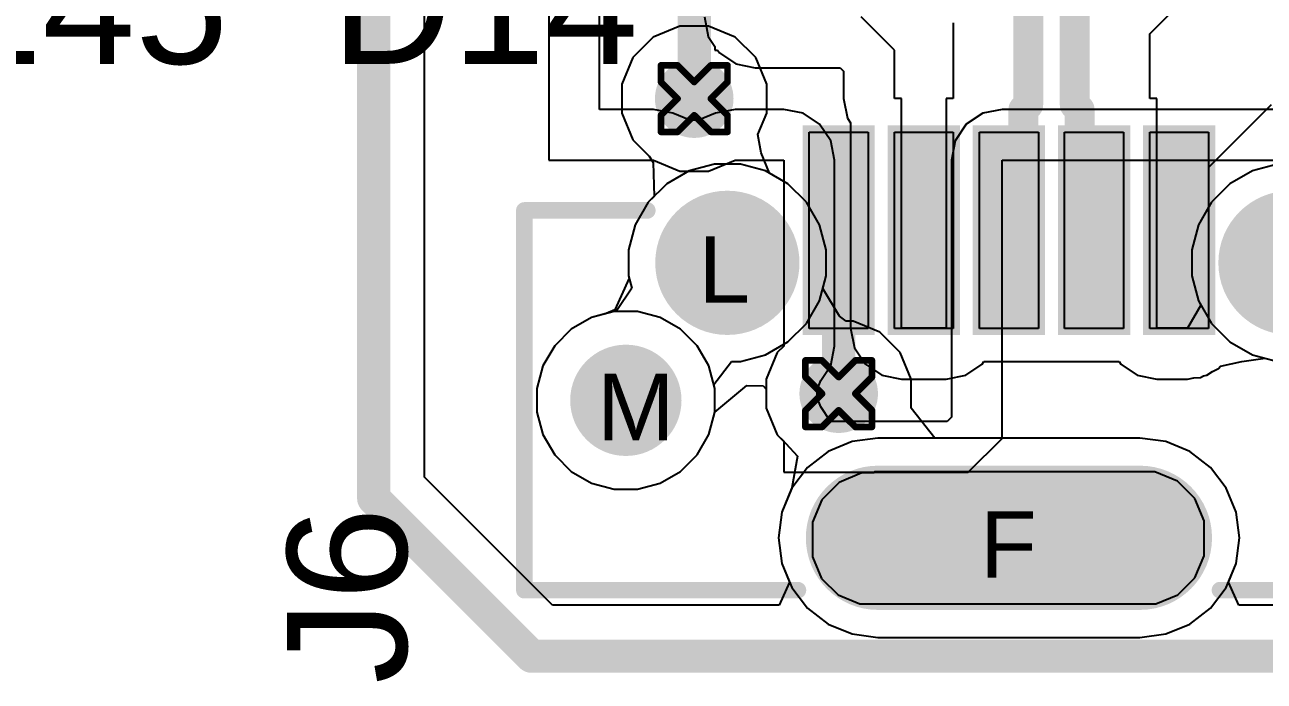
# Model space of a CAD drawing. Header units: inches. Extents: x -11 to 5379, y 0 to 5429.
# Drawn here: x 85.93 to 95.4, y 43.04 to 48.05 of the extents above; entities that cross this region are included whole.
import ezdxf

# ---------------------------------------------------------------- set-up
doc = ezdxf.new("R2010")
doc.units = ezdxf.units.IN
for name, color, linetype in [('Bottom Layer', 5, 'Continuous'), ('Bottom Solder', 6, 'Continuous'), ('Drill Drawing', 1, 'Continuous'), ('GND', 16, 'Continuous'), ('Multi-Layer', 9, 'Continuous'), ('Pad Holes', 156, 'Continuous'), ('PWR', 76, 'Continuous'), ('Top Layer', 1, 'Continuous'), ('Top Overlay', 2, 'Continuous'), ('Top Paste', 8, 'Continuous'), ('Top Solder', 216, 'Continuous'), ('Via Holes', 16, 'Continuous')]:
    doc.layers.add(name, color=color, linetype=linetype)
doc.styles.add('Arial', font='', dxfattribs={"height": 0.2})
doc.styles.get('Arial').set_extended_font_data('Arial')

# ---------------------------------------------------------------- blocks, each defined once
blk = doc.blocks.new('U_E_051N_4BH21_S1B_518')
at = {"layer": 'Bottom Layer'}
h = blk.add_hatch(color=5, dxfattribs=at)
edge = h.paths.add_edge_path()
edge.add_arc((1, 1.175), 0.5, 270, 450)
edge.add_line((1, 1.675), (-1, 1.675))
edge.add_arc((-1, 1.175), 0.5, 90, 270)
edge.add_line((-1, 0.675), (1, 0.675))
h = blk.add_hatch(color=5, dxfattribs=at)
edge = h.paths.add_edge_path()
edge.add_arc((-2.1499, -0.925), 0.5, 0, 360)
h = blk.add_hatch(color=5, dxfattribs=at)
edge = h.paths.add_edge_path()
edge.add_arc((2.1501, -0.925), 0.5, 0, 360)
at = {"layer": 'Bottom Solder'}
h = blk.add_hatch(color=6, dxfattribs=at)
edge = h.paths.add_edge_path()
edge.add_arc((1, 1.175), 0.5508, 270, 450)
edge.add_line((1, 1.7258), (-1, 1.7258))
edge.add_arc((-1, 1.175), 0.5508, 90, 270)
edge.add_line((-1, 0.6242), (1, 0.6242))
h = blk.add_hatch(color=6, dxfattribs=at)
edge = h.paths.add_edge_path()
edge.add_arc((-2.9251, 0.125), 0.1016, 0, 360)
h = blk.add_hatch(color=6, dxfattribs=at)
edge = h.paths.add_edge_path()
edge.add_arc((2.9251, 0.125), 0.1016, 0, 360)
h = blk.add_hatch(color=6, dxfattribs=at)
edge = h.paths.add_edge_path()
edge.add_arc((-2.1499, -0.925), 0.5508, 0, 360)
h = blk.add_hatch(color=6, dxfattribs=at)
edge = h.paths.add_edge_path()
edge.add_arc((2.1501, -0.925), 0.5508, 0, 360)
at = {"layer": 'GND'}
h = blk.add_hatch(color=16, dxfattribs=at)
edge = h.paths.add_edge_path()
edge.add_arc((1, 1.175), 0.5, 270, 450)
edge.add_line((1, 1.675), (-1, 1.675))
edge.add_arc((-1, 1.175), 0.5, 90, 270)
edge.add_line((-1, 0.675), (1, 0.675))
h = blk.add_hatch(color=16, dxfattribs=at)
edge = h.paths.add_edge_path()
edge.add_arc((-2.1499, -0.925), 0.5, 0, 360)
h = blk.add_hatch(color=16, dxfattribs=at)
edge = h.paths.add_edge_path()
edge.add_arc((2.1501, -0.925), 0.5, 0, 360)
at = {"layer": 'Multi-Layer'}
h = blk.add_hatch(color=9, dxfattribs=at)
edge = h.paths.add_edge_path()
edge.add_arc((1, 1.175), 0.5, 270, 450)
edge.add_line((1, 1.675), (-1, 1.675))
edge.add_arc((-1, 1.175), 0.5, 90, 270)
edge.add_line((-1, 0.675), (1, 0.675))
h = blk.add_hatch(color=9, dxfattribs=at)
edge = h.paths.add_edge_path()
edge.add_arc((-2.1499, -0.925), 0.5, 0, 360)
h = blk.add_hatch(color=9, dxfattribs=at)
edge = h.paths.add_edge_path()
edge.add_arc((2.1501, -0.925), 0.5, 0, 360)
at = {"layer": 'Pad Holes'}
h = blk.add_hatch(color=7, dxfattribs=at)
edge = h.paths.add_edge_path()
edge.add_arc((1, 1.175), 0.3, 270, 450)
edge.add_line((1, 1.475), (-1, 1.475))
edge.add_arc((-1, 1.175), 0.3, 90, 270)
edge.add_line((-1, 0.875), (1, 0.875))
h = blk.add_hatch(color=7, dxfattribs=at)
edge = h.paths.add_edge_path()
edge.add_arc((-2.9251, 0.125), 0.35, 0, 360)
h = blk.add_hatch(color=7, dxfattribs=at)
edge = h.paths.add_edge_path()
edge.add_arc((2.9251, 0.125), 0.425, 0, 360)
h = blk.add_hatch(color=7, dxfattribs=at)
edge = h.paths.add_edge_path()
edge.add_arc((-2.1499, -0.925), 0.35, 0, 360)
h = blk.add_hatch(color=7, dxfattribs=at)
edge = h.paths.add_edge_path()
edge.add_arc((2.1501, -0.925), 0.35, 0, 360)
at = {"layer": 'PWR'}
h = blk.add_hatch(color=76, dxfattribs=at)
edge = h.paths.add_edge_path()
edge.add_arc((1, 1.175), 0.5, 270, 450)
edge.add_line((1, 1.675), (-1, 1.675))
edge.add_arc((-1, 1.175), 0.5, 90, 270)
edge.add_line((-1, 0.675), (1, 0.675))
h = blk.add_hatch(color=76, dxfattribs=at)
edge = h.paths.add_edge_path()
edge.add_arc((-2.1499, -0.925), 0.5, 0, 360)
h = blk.add_hatch(color=76, dxfattribs=at)
edge = h.paths.add_edge_path()
edge.add_arc((2.1501, -0.925), 0.5, 0, 360)
at = {"layer": 'Top Layer'}
h = blk.add_hatch(color=1, dxfattribs=at)
edge = h.paths.add_edge_path()
edge.add_arc((1, 1.175), 0.5, 270, 450)
edge.add_line((1, 1.675), (-1, 1.675))
edge.add_arc((-1, 1.175), 0.5, 90, 270)
edge.add_line((-1, 0.675), (1, 0.675))
h = blk.add_hatch(color=1, dxfattribs=at)
edge = h.paths.add_edge_path()
edge.add_arc((-2.1499, -0.925), 0.5, 0, 360)
for points in [[(-1.525, -1.925), (-1.525, -0.425), (-1.075, -0.425), (-1.075, -1.925)], [(-0.875, -1.925), (-0.875, -0.425), (-0.425, -0.425), (-0.425, -1.925)], [(-0.225, -1.925), (-0.225, -0.425), (0.225, -0.425), (0.225, -1.925)], [(0.425, -1.925), (0.425, -0.425), (0.875, -0.425), (0.875, -1.925)], [(1.075, -1.925), (1.075, -0.425), (1.525, -0.425), (1.525, -1.925)]]:
    blk.add_hatch(color=1, dxfattribs=at).paths.add_polyline_path(points)
h = blk.add_hatch(color=1, dxfattribs=at)
edge = h.paths.add_edge_path()
edge.add_arc((2.1501, -0.925), 0.5, 0, 360)
at = {"layer": 'Top Solder'}
h = blk.add_hatch(color=216, dxfattribs=at)
edge = h.paths.add_edge_path()
edge.add_arc((1, 1.175), 0.5508, 270, 450)
edge.add_line((1, 1.7258), (-1, 1.7258))
edge.add_arc((-1, 1.175), 0.5508, 90, 270)
edge.add_line((-1, 0.6242), (1, 0.6242))
h = blk.add_hatch(color=216, dxfattribs=at)
edge = h.paths.add_edge_path()
edge.add_arc((-2.9251, 0.125), 0.1016, 0, 360)
h = blk.add_hatch(color=216, dxfattribs=at)
edge = h.paths.add_edge_path()
edge.add_arc((2.9251, 0.125), 0.1016, 0, 360)
h = blk.add_hatch(color=216, dxfattribs=at)
edge = h.paths.add_edge_path()
edge.add_arc((-2.1499, -0.925), 0.5508, 0, 360)
for points in [[(-1.5758, -1.9758), (-1.5758, -0.3742), (-1.0242, -0.3742), (-1.0242, -1.9758)], [(-0.9258, -1.9758), (-0.9258, -0.3742), (-0.3742, -0.3742), (-0.3742, -1.9758)], [(-0.2758, -1.9758), (-0.2758, -0.3742), (0.2758, -0.3742), (0.2758, -1.9758)], [(0.3742, -1.9758), (0.3742, -0.3742), (0.9258, -0.3742), (0.9258, -1.9758)], [(1.0242, -1.9758), (1.0242, -0.3742), (1.5758, -0.3742), (1.5758, -1.9758)]]:
    blk.add_hatch(color=216, dxfattribs=at).paths.add_polyline_path(points)
h = blk.add_hatch(color=216, dxfattribs=at)
edge = h.paths.add_edge_path()
edge.add_arc((2.1501, -0.925), 0.5508, 0, 360)
at = {"layer": 'Top Overlay'}
for points in [[(-3.7, 1.575, 0.127, 0.127, 0), (-3.7, -1.325, 0.127, 0.127, 0)], [(-1.6116, 1.575, 0.127, 0.127, 0), (-3.7, 1.575, 0.127, 0.127, 0)], [(3.7, 1.575, 0.127, 0.127, 0), (1.6116, 1.575, 0.127, 0.127, 0)], [(3.7, 1.575, 0.127, 0.127, 0), (3.7, -1.325, 0.127, 0.127, 0)], [(-2.7614, -1.325, 0.127, 0.127, 0), (-3.7, -1.325, 0.127, 0.127, 0)], [(3.7, -1.325, 0.127, 0.127, 0), (2.7616, -1.325, 0.127, 0.127, 0)]]:
    blk.add_lwpolyline(points, format="xyseb", dxfattribs=at)
for points in [[(-3.7317, 1.575, 0.0635, 0.0635, 1), (-3.6682, 1.575, 0.0635, 0.0635, 1)], [(-3.7317, 1.575, 0.0635, 0.0635, 1), (-3.6682, 1.575, 0.0635, 0.0635, 1)], [(-1.6433, 1.575, 0.0635, 0.0635, 1), (-1.5798, 1.575, 0.0635, 0.0635, 1)], [(1.5798, 1.575, 0.0635, 0.0635, 1), (1.6433, 1.575, 0.0635, 0.0635, 1)], [(3.6682, 1.575, 0.0635, 0.0635, 1), (3.7317, 1.575, 0.0635, 0.0635, 1)], [(3.6682, 1.575, 0.0635, 0.0635, 1), (3.7317, 1.575, 0.0635, 0.0635, 1)], [(-3.7317, -1.325, 0.0635, 0.0635, 1), (-3.6682, -1.325, 0.0635, 0.0635, 1)], [(-3.7317, -1.325, 0.0635, 0.0635, 1), (-3.6682, -1.325, 0.0635, 0.0635, 1)], [(-2.7931, -1.325, 0.0635, 0.0635, 1), (-2.7296, -1.325, 0.0635, 0.0635, 1)], [(2.7299, -1.325, 0.0635, 0.0635, 1), (2.7934, -1.325, 0.0635, 0.0635, 1)], [(3.6682, -1.325, 0.0635, 0.0635, 1), (3.7317, -1.325, 0.0635, 0.0635, 1)], [(3.6682, -1.325, 0.0635, 0.0635, 1), (3.7317, -1.325, 0.0635, 0.0635, 1)]]:
    blk.add_lwpolyline(points, format="xyseb", close=True, dxfattribs=at)
at = {"layer": 'Top Paste'}
for p, q in [((-1.2904, 1.61), (-1.4198, 1.4806)), ((-1.1214, 1.68), (-1.2904, 1.61)), ((-1.0299, 1.68), (-1.1214, 1.68)), ((1.0501, 1.68), (-1.0299, 1.68)), ((1.1396, 1.68), (1.0501, 1.68)), ((1.0501, 1.68), (1.0501, 1.68)), ((1.305, 1.6115), (1.1396, 1.68)), ((1.4316, 1.4849), (1.305, 1.6115)), ((-1.4198, 1.4806), (-1.4899, 1.3115)), ((1.5001, 1.3196), (1.4316, 1.4849)), ((-1.4899, 1.3115), (-1.4899, 1.22)), ((1.5001, 1.23), (1.5001, 1.3196)), ((-1.4899, 1.22), (-1.4899, 1.22)), ((-1.4899, 1.22), (-1.4899, 1.14)), ((-1.4899, 1.14), (-1.4899, 1.0465)), ((1.5001, 1.15), (1.5001, 1.23)), ((1.5001, 1.0565), (1.5001, 1.15)), ((1.5001, 1.15), (1.5001, 1.15)), ((-1.4899, 1.0465), (-1.4183, 0.8738)), ((1.4286, 0.8838), (1.5001, 1.0565)), ((-1.4183, 0.8738), (-1.2861, 0.7416)), ((1.2964, 0.7516), (1.4286, 0.8838)), ((-1.2861, 0.7416), (-1.1133, 0.67)), ((-1.1133, 0.67), (-1.0199, 0.67)), ((-1.0199, 0.67), (-1.0199, 0.67)), ((-1.0199, 0.67), (1.0201, 0.67)), ((1.0201, 0.67), (1.0221, 0.67)), ((1.0221, 0.67), (1.0258, 0.6716)), ((1.0258, 0.6716), (1.0286, 0.6744)), ((1.0286, 0.6744), (1.0301, 0.678)), ((1.0301, 0.678), (1.0301, 0.68)), ((1.0301, 0.68), (1.1236, 0.68)), ((1.1236, 0.68), (1.2964, 0.7516)), ((-1.5249, -1.9238), (-1.5249, -0.4237)), ((-1.5249, -0.4237), (-1.0749, -0.4237)), ((-1.0749, -0.4237), (-1.0749, -1.9238)), ((-0.8749, -1.9238), (-0.8749, -0.4237)), ((-0.8749, -0.4237), (-0.4249, -0.4237)), ((-0.4249, -0.4237), (-0.4249, -1.9238)), ((-0.2249, -1.9238), (-0.2249, -0.4237)), ((-0.2249, -0.4237), (0.2251, -0.4237)), ((0.2251, -0.4237), (0.2251, -1.9238)), ((0.425, -1.9238), (0.425, -0.4237)), ((0.425, -0.4237), (0.8751, -0.4237)), ((0.8751, -0.4237), (0.8751, -1.9238)), ((1.075, -1.9238), (1.075, -0.4237)), ((1.075, -0.4237), (1.5251, -0.4237)), ((1.5251, -0.4237), (1.5251, -1.9238)), ((-1.0749, -1.9238), (-1.5249, -1.9238)), ((-0.4249, -1.9238), (-0.8749, -1.9238)), ((0.2251, -1.9238), (-0.2249, -1.9238)), ((0.8751, -1.9238), (0.425, -1.9238)), ((1.5251, -1.9238), (1.075, -1.9238))]:
    blk.add_line(p, q, dxfattribs=at)
for points in [[(-1.8999, -0.925, 0.5, 0.5, 1), (-2.3998, -0.925, 0.5, 0.5, 1)], [(2.4, -0.925, 0.5, 0.5, 1), (1.9002, -0.925, 0.5, 0.5, 1)], [(-2.5248, -0.925, 0.25, 0.25, 1), (-2.2748, -0.925, 0.25, 0.25, 1)], [(-2.0249, -0.925, 0.25, 0.25, 1), (-1.7749, -0.925, 0.25, 0.25, 1)], [(1.7752, -0.925, 0.25, 0.25, 1), (2.0252, -0.925, 0.25, 0.25, 1)], [(2.275, -0.925, 0.25, 0.25, 1), (2.525, -0.925, 0.25, 0.25, 1)]]:
    blk.add_lwpolyline(points, format="xyseb", close=True, dxfattribs=at)

msp = doc.modelspace()

# ---------------------------------------------------------------- hatches: boundary and pattern name
at = {"layer": 'Bottom Layer'}
h = msp.add_hatch(color=5, dxfattribs=at)
edge = h.paths.add_edge_path()
edge.add_arc((91.0436, 47.4858), 0.3, 0, 360)
h = msp.add_hatch(color=5, dxfattribs=at)
edge = h.paths.add_edge_path()
edge.add_arc((92.1466, 45.2324), 0.3, 0, 360)
at = {"layer": 'GND'}
h = msp.add_hatch(color=16, dxfattribs=at)
edge = h.paths.add_edge_path()
edge.add_arc((91.0436, 47.4858), 0.3, 0, 360)
h = msp.add_hatch(color=16, dxfattribs=at)
edge = h.paths.add_edge_path()
edge.add_arc((92.1466, 45.2324), 0.3, 0, 360)
at = {"layer": 'PWR'}
h = msp.add_hatch(color=76, dxfattribs=at)
edge = h.paths.add_edge_path()
edge.add_arc((91.0436, 47.4858), 0.3, 0, 360)
h = msp.add_hatch(color=76, dxfattribs=at)
edge = h.paths.add_edge_path()
edge.add_arc((92.1466, 45.2324), 0.3, 0, 360)
at = {"layer": 'Top Layer'}
h = msp.add_hatch(color=1, dxfattribs=at)
edge = h.paths.add_edge_path()
edge.add_arc((91.0436, 47.4858), 0.3, 0, 360)
h = msp.add_hatch(color=1, dxfattribs=at)
edge = h.paths.add_edge_path()
edge.add_arc((92.1466, 45.2324), 0.3, 0, 360)
at = {"layer": 'Via Holes'}
h = msp.add_hatch(color=7, dxfattribs=at)
edge = h.paths.add_edge_path()
edge.add_arc((91.0436, 47.4858), 0.15, 0, 360)
h = msp.add_hatch(color=7, dxfattribs=at)
edge = h.paths.add_edge_path()
edge.add_arc((92.1466, 45.2324), 0.15, 0, 360)

# ---------------------------------------------------------------- linework, layer by layer
at = {"layer": 'Bottom Layer'}
for p, q in [((91.1972, 46.9858), (91.0054, 46.9344)), ((91.3957, 46.9858), (91.1972, 46.9858)), ((91.5875, 46.9344), (91.3957, 46.9858)), ((95.4972, 46.9858), (95.3054, 46.9344)), ((91.0054, 46.9344), (90.8335, 46.8352)), ((91.7594, 46.8352), (91.5875, 46.9344)), ((95.3054, 46.9344), (95.1335, 46.8352)), ((90.8335, 46.8352), (90.6931, 46.6948)), ((91.8998, 46.6948), (91.7594, 46.8352)), ((95.1335, 46.8352), (94.9931, 46.6948)), ((90.6931, 46.6948), (90.5938, 46.5229)), ((91.9991, 46.5229), (91.8998, 46.6948)), ((94.9931, 46.6948), (94.8939, 46.5229)), ((90.5938, 46.5229), (90.5425, 46.3311)), ((92.0505, 46.3311), (91.9991, 46.5229)), ((94.8939, 46.5229), (94.8425, 46.3311)), ((90.5425, 46.3311), (90.5425, 46.1326)), ((92.0505, 46.1326), (92.0505, 46.3311)), ((94.8425, 46.3311), (94.8425, 46.1326)), ((90.5425, 46.1326), (90.5676, 46.0386)), ((91.9991, 45.9408), (92.0505, 46.1326)), ((94.8425, 46.1326), (94.8939, 45.9408)), ((90.5676, 46.0386), (90.4532, 45.8683)), ((91.8998, 45.7689), (91.9991, 45.9408)), ((94.8939, 45.9408), (94.9931, 45.7689)), ((90.2595, 45.8145), (90.1046, 45.7251)), ((90.4321, 45.8608), (90.2595, 45.8145)), ((90.4387, 45.8608), (90.4321, 45.8608)), ((90.4532, 45.8683), (90.4387, 45.8608)), ((90.1046, 45.7251), (89.9782, 45.5987)), ((91.7594, 45.6285), (91.8998, 45.7689)), ((94.9931, 45.7689), (95.1335, 45.6285)), ((91.5875, 45.5292), (91.7594, 45.6285)), ((95.1335, 45.6285), (95.3054, 45.5292)), ((89.9782, 45.5987), (89.8888, 45.4439)), ((91.3957, 45.4778), (91.5875, 45.5292)), ((95.3054, 45.5292), (95.4972, 45.4778)), ((89.8888, 45.4439), (89.8425, 45.2712)), ((91.1923, 45.3021), (91.3292, 45.4778)), ((91.3292, 45.4778), (91.3957, 45.4778)), ((89.8425, 45.2712), (89.8425, 45.0924)), ((91.2005, 45.2712), (91.1923, 45.3021)), ((91.2005, 45.0924), (91.2005, 45.2712)), ((89.8425, 45.0924), (89.8888, 44.9197)), ((91.1543, 44.9197), (91.2005, 45.0924)), ((89.8888, 44.9197), (89.9782, 44.7649)), ((91.0649, 44.7649), (91.1543, 44.9197)), ((92.2498, 44.8664), (92.0663, 44.7904)), ((92.4466, 44.8923), (92.2498, 44.8664)), ((94.4466, 44.8923), (92.4466, 44.8923)), ((94.6434, 44.8664), (94.4466, 44.8923)), ((94.8269, 44.7904), (94.6434, 44.8664)), ((89.9782, 44.7649), (90.1046, 44.6385)), ((90.9384, 44.6385), (91.0649, 44.7649)), ((92.0663, 44.7904), (91.9088, 44.6696)), ((94.9844, 44.6696), (94.8269, 44.7904)), ((91.9088, 44.6696), (91.788, 44.5121)), ((95.1052, 44.5121), (94.9844, 44.6696)), ((90.1046, 44.6385), (90.2595, 44.5491)), ((90.7836, 44.5491), (90.9384, 44.6385)), ((90.2595, 44.5491), (90.4321, 44.5028)), ((90.4321, 44.5028), (90.6109, 44.5028)), ((90.6109, 44.5028), (90.7836, 44.5491)), ((91.788, 44.5121), (91.712, 44.3286)), ((95.1812, 44.3286), (95.1052, 44.5121)), ((91.712, 44.3286), (91.6861, 44.1318)), ((95.2071, 44.1318), (95.1812, 44.3286)), ((91.6861, 44.1318), (91.712, 43.935)), ((95.1812, 43.935), (95.2071, 44.1318)), ((91.712, 43.935), (91.788, 43.7515)), ((95.1052, 43.7515), (95.1812, 43.935)), ((91.788, 43.7515), (91.9088, 43.594)), ((94.9844, 43.594), (95.1052, 43.7515)), ((91.9088, 43.594), (92.0663, 43.4732)), ((94.8269, 43.4732), (94.9844, 43.594)), ((92.0663, 43.4732), (92.2498, 43.3972)), ((94.6434, 43.3972), (94.8269, 43.4732)), ((92.2498, 43.3972), (92.4466, 43.3713)), ((92.4466, 43.3713), (94.4466, 43.3713)), ((94.4466, 43.3713), (94.6434, 43.3972))]:
    msp.add_line(p, q, dxfattribs=at)
at = {"layer": 'Drill Drawing'}
for points in [[(90.7896, 47.6128, 0.0508, 0.0508, 0), (90.7896, 47.7398, 0.0508, 0.0508, 0)], [(90.7896, 47.7398, 0.0508, 0.0508, 0), (90.9166, 47.7398, 0.0508, 0.0508, 0)], [(90.9166, 47.7398, 0.0508, 0.0508, 0), (91.0436, 47.6128, 0.0508, 0.0508, 0)], [(91.0436, 47.6128, 0.0508, 0.0508, 0), (91.1706, 47.7398, 0.0508, 0.0508, 0)], [(91.1706, 47.7398, 0.0508, 0.0508, 0), (91.2976, 47.7398, 0.0508, 0.0508, 0)], [(91.2976, 47.6128, 0.0508, 0.0508, 0), (91.2976, 47.7398, 0.0508, 0.0508, 0)], [(90.7896, 47.6128, 0.0508, 0.0508, 0), (90.9166, 47.4858, 0.0508, 0.0508, 0)], [(91.1706, 47.4858, 0.0508, 0.0508, 0), (91.2976, 47.6128, 0.0508, 0.0508, 0)], [(90.7896, 47.3588, 0.0508, 0.0508, 0), (90.9166, 47.4858, 0.0508, 0.0508, 0)], [(91.1706, 47.4858, 0.0508, 0.0508, 0), (91.2976, 47.3588, 0.0508, 0.0508, 0)], [(90.7896, 47.2318, 0.0508, 0.0508, 0), (90.7896, 47.3588, 0.0508, 0.0508, 0)], [(90.9166, 47.2318, 0.0508, 0.0508, 0), (91.0436, 47.3588, 0.0508, 0.0508, 0)], [(91.0436, 47.3588, 0.0508, 0.0508, 0), (91.1706, 47.2318, 0.0508, 0.0508, 0)], [(91.2976, 47.2318, 0.0508, 0.0508, 0), (91.2976, 47.3588, 0.0508, 0.0508, 0)], [(90.7896, 47.2318, 0.0508, 0.0508, 0), (90.9166, 47.2318, 0.0508, 0.0508, 0)], [(91.1706, 47.2318, 0.0508, 0.0508, 0), (91.2976, 47.2318, 0.0508, 0.0508, 0)], [(91.8926, 45.3594, 0.0508, 0.0508, 0), (91.8926, 45.4864, 0.0508, 0.0508, 0)], [(91.8926, 45.4864, 0.0508, 0.0508, 0), (92.0196, 45.4864, 0.0508, 0.0508, 0)], [(92.0196, 45.4864, 0.0508, 0.0508, 0), (92.1466, 45.3594, 0.0508, 0.0508, 0)], [(92.1466, 45.3594, 0.0508, 0.0508, 0), (92.2736, 45.4864, 0.0508, 0.0508, 0)], [(92.2736, 45.4864, 0.0508, 0.0508, 0), (92.4006, 45.4864, 0.0508, 0.0508, 0)], [(92.4006, 45.3594, 0.0508, 0.0508, 0), (92.4006, 45.4864, 0.0508, 0.0508, 0)], [(91.8926, 45.3594, 0.0508, 0.0508, 0), (92.0196, 45.2324, 0.0508, 0.0508, 0)], [(92.2736, 45.2324, 0.0508, 0.0508, 0), (92.4006, 45.3594, 0.0508, 0.0508, 0)], [(91.8926, 45.1054, 0.0508, 0.0508, 0), (92.0196, 45.2324, 0.0508, 0.0508, 0)], [(92.2736, 45.2324, 0.0508, 0.0508, 0), (92.4006, 45.1054, 0.0508, 0.0508, 0)], [(91.8926, 44.9784, 0.0508, 0.0508, 0), (91.8926, 45.1054, 0.0508, 0.0508, 0)], [(92.0196, 44.9784, 0.0508, 0.0508, 0), (92.1466, 45.1054, 0.0508, 0.0508, 0)], [(92.1466, 45.1054, 0.0508, 0.0508, 0), (92.2736, 44.9784, 0.0508, 0.0508, 0)], [(92.4006, 44.9784, 0.0508, 0.0508, 0), (92.4006, 45.1054, 0.0508, 0.0508, 0)], [(91.8926, 44.9784, 0.0508, 0.0508, 0), (92.0196, 44.9784, 0.0508, 0.0508, 0)], [(92.2736, 44.9784, 0.0508, 0.0508, 0), (92.4006, 44.9784, 0.0508, 0.0508, 0)]]:
    msp.add_lwpolyline(points, format="xyseb", dxfattribs=at)
for points in [[(90.7769, 47.7398, 0.0254, 0.0254, 1), (90.8023, 47.7398, 0.0254, 0.0254, 1)], [(90.7769, 47.7398, 0.0254, 0.0254, 1), (90.8023, 47.7398, 0.0254, 0.0254, 1)], [(90.9039, 47.7398, 0.0254, 0.0254, 1), (90.9293, 47.7398, 0.0254, 0.0254, 1)], [(90.9039, 47.7398, 0.0254, 0.0254, 1), (90.9293, 47.7398, 0.0254, 0.0254, 1)], [(91.1579, 47.7398, 0.0254, 0.0254, 1), (91.1833, 47.7398, 0.0254, 0.0254, 1)], [(91.1579, 47.7398, 0.0254, 0.0254, 1), (91.1833, 47.7398, 0.0254, 0.0254, 1)], [(91.2849, 47.7398, 0.0254, 0.0254, 1), (91.3103, 47.7398, 0.0254, 0.0254, 1)], [(91.2849, 47.7398, 0.0254, 0.0254, 1), (91.3103, 47.7398, 0.0254, 0.0254, 1)], [(90.7769, 47.6128, 0.0254, 0.0254, 1), (90.8023, 47.6128, 0.0254, 0.0254, 1)], [(90.7769, 47.6128, 0.0254, 0.0254, 1), (90.8023, 47.6128, 0.0254, 0.0254, 1)], [(91.0309, 47.6128, 0.0254, 0.0254, 1), (91.0563, 47.6128, 0.0254, 0.0254, 1)], [(91.0309, 47.6128, 0.0254, 0.0254, 1), (91.0563, 47.6128, 0.0254, 0.0254, 1)], [(91.2849, 47.6128, 0.0254, 0.0254, 1), (91.3103, 47.6128, 0.0254, 0.0254, 1)], [(91.2849, 47.6128, 0.0254, 0.0254, 1), (91.3103, 47.6128, 0.0254, 0.0254, 1)], [(90.9039, 47.4858, 0.0254, 0.0254, 1), (90.9293, 47.4858, 0.0254, 0.0254, 1)], [(90.9039, 47.4858, 0.0254, 0.0254, 1), (90.9293, 47.4858, 0.0254, 0.0254, 1)], [(91.1579, 47.4858, 0.0254, 0.0254, 1), (91.1833, 47.4858, 0.0254, 0.0254, 1)], [(91.1579, 47.4858, 0.0254, 0.0254, 1), (91.1833, 47.4858, 0.0254, 0.0254, 1)], [(90.7769, 47.3588, 0.0254, 0.0254, 1), (90.8023, 47.3588, 0.0254, 0.0254, 1)], [(90.7769, 47.3588, 0.0254, 0.0254, 1), (90.8023, 47.3588, 0.0254, 0.0254, 1)], [(91.0309, 47.3588, 0.0254, 0.0254, 1), (91.0563, 47.3588, 0.0254, 0.0254, 1)], [(91.0309, 47.3588, 0.0254, 0.0254, 1), (91.0563, 47.3588, 0.0254, 0.0254, 1)], [(91.2849, 47.3588, 0.0254, 0.0254, 1), (91.3103, 47.3588, 0.0254, 0.0254, 1)], [(91.2849, 47.3588, 0.0254, 0.0254, 1), (91.3103, 47.3588, 0.0254, 0.0254, 1)], [(90.7769, 47.2318, 0.0254, 0.0254, 1), (90.8023, 47.2318, 0.0254, 0.0254, 1)], [(90.7769, 47.2318, 0.0254, 0.0254, 1), (90.8023, 47.2318, 0.0254, 0.0254, 1)], [(90.9039, 47.2318, 0.0254, 0.0254, 1), (90.9293, 47.2318, 0.0254, 0.0254, 1)], [(90.9039, 47.2318, 0.0254, 0.0254, 1), (90.9293, 47.2318, 0.0254, 0.0254, 1)], [(91.1579, 47.2318, 0.0254, 0.0254, 1), (91.1833, 47.2318, 0.0254, 0.0254, 1)], [(91.1579, 47.2318, 0.0254, 0.0254, 1), (91.1833, 47.2318, 0.0254, 0.0254, 1)], [(91.2849, 47.2318, 0.0254, 0.0254, 1), (91.3103, 47.2318, 0.0254, 0.0254, 1)], [(91.2849, 47.2318, 0.0254, 0.0254, 1), (91.3103, 47.2318, 0.0254, 0.0254, 1)], [(91.8799, 45.4864, 0.0254, 0.0254, 1), (91.9053, 45.4864, 0.0254, 0.0254, 1)], [(91.8799, 45.4864, 0.0254, 0.0254, 1), (91.9053, 45.4864, 0.0254, 0.0254, 1)], [(92.0069, 45.4864, 0.0254, 0.0254, 1), (92.0323, 45.4864, 0.0254, 0.0254, 1)], [(92.0069, 45.4864, 0.0254, 0.0254, 1), (92.0323, 45.4864, 0.0254, 0.0254, 1)], [(92.2609, 45.4864, 0.0254, 0.0254, 1), (92.2863, 45.4864, 0.0254, 0.0254, 1)], [(92.2609, 45.4864, 0.0254, 0.0254, 1), (92.2863, 45.4864, 0.0254, 0.0254, 1)], [(92.3879, 45.4864, 0.0254, 0.0254, 1), (92.4133, 45.4864, 0.0254, 0.0254, 1)], [(92.3879, 45.4864, 0.0254, 0.0254, 1), (92.4133, 45.4864, 0.0254, 0.0254, 1)], [(91.8799, 45.3594, 0.0254, 0.0254, 1), (91.9053, 45.3594, 0.0254, 0.0254, 1)], [(91.8799, 45.3594, 0.0254, 0.0254, 1), (91.9053, 45.3594, 0.0254, 0.0254, 1)], [(92.1339, 45.3594, 0.0254, 0.0254, 1), (92.1593, 45.3594, 0.0254, 0.0254, 1)], [(92.1339, 45.3594, 0.0254, 0.0254, 1), (92.1593, 45.3594, 0.0254, 0.0254, 1)], [(92.3879, 45.3594, 0.0254, 0.0254, 1), (92.4133, 45.3594, 0.0254, 0.0254, 1)], [(92.3879, 45.3594, 0.0254, 0.0254, 1), (92.4133, 45.3594, 0.0254, 0.0254, 1)], [(92.0069, 45.2324, 0.0254, 0.0254, 1), (92.0323, 45.2324, 0.0254, 0.0254, 1)], [(92.0069, 45.2324, 0.0254, 0.0254, 1), (92.0323, 45.2324, 0.0254, 0.0254, 1)], [(92.2609, 45.2324, 0.0254, 0.0254, 1), (92.2863, 45.2324, 0.0254, 0.0254, 1)], [(92.2609, 45.2324, 0.0254, 0.0254, 1), (92.2863, 45.2324, 0.0254, 0.0254, 1)], [(91.8799, 45.1054, 0.0254, 0.0254, 1), (91.9053, 45.1054, 0.0254, 0.0254, 1)], [(91.8799, 45.1054, 0.0254, 0.0254, 1), (91.9053, 45.1054, 0.0254, 0.0254, 1)], [(92.1339, 45.1054, 0.0254, 0.0254, 1), (92.1593, 45.1054, 0.0254, 0.0254, 1)], [(92.1339, 45.1054, 0.0254, 0.0254, 1), (92.1593, 45.1054, 0.0254, 0.0254, 1)], [(92.3879, 45.1054, 0.0254, 0.0254, 1), (92.4133, 45.1054, 0.0254, 0.0254, 1)], [(92.3879, 45.1054, 0.0254, 0.0254, 1), (92.4133, 45.1054, 0.0254, 0.0254, 1)], [(91.8799, 44.9784, 0.0254, 0.0254, 1), (91.9053, 44.9784, 0.0254, 0.0254, 1)], [(91.8799, 44.9784, 0.0254, 0.0254, 1), (91.9053, 44.9784, 0.0254, 0.0254, 1)], [(92.0069, 44.9784, 0.0254, 0.0254, 1), (92.0323, 44.9784, 0.0254, 0.0254, 1)], [(92.0069, 44.9784, 0.0254, 0.0254, 1), (92.0323, 44.9784, 0.0254, 0.0254, 1)], [(92.2609, 44.9784, 0.0254, 0.0254, 1), (92.2863, 44.9784, 0.0254, 0.0254, 1)], [(92.2609, 44.9784, 0.0254, 0.0254, 1), (92.2863, 44.9784, 0.0254, 0.0254, 1)], [(92.3879, 44.9784, 0.0254, 0.0254, 1), (92.4133, 44.9784, 0.0254, 0.0254, 1)], [(92.3879, 44.9784, 0.0254, 0.0254, 1), (92.4133, 44.9784, 0.0254, 0.0254, 1)]]:
    msp.add_lwpolyline(points, format="xyseb", close=True, dxfattribs=at)
at = {"layer": 'GND'}
for p, q in [((89.9322, 49.8856), (89.9322, 47.0154)), ((90.3207, 47.4039), (90.3207, 49.8856)), ((90.7315, 47.4039), (90.3207, 47.4039)), ((90.8801, 47.3743), (90.7315, 47.4039)), ((91.0107, 47.3202), (90.8801, 47.3743)), ((91.0765, 47.3202), (91.0107, 47.3202)), ((91.2071, 47.3743), (91.0765, 47.3202)), ((91.3557, 47.4039), (91.2071, 47.3743)), ((91.7265, 47.4039), (91.3557, 47.4039)), ((91.8751, 47.3743), (91.7265, 47.4039)), ((92.0012, 47.2901), (91.8751, 47.3743)), ((93.2471, 47.3743), (93.1211, 47.2901)), ((93.3958, 47.4039), (93.2471, 47.3743)), ((96.7994, 47.4039), (93.3958, 47.4039)), ((92.0854, 47.1641), (92.0012, 47.2901)), ((93.1211, 47.2901), (93.0369, 47.1641)), ((92.1149, 47.0154), (92.0854, 47.1641)), ((93.0369, 47.1641), (93.0073, 47.0154)), ((89.9322, 47.0154), (90.7315, 47.0154)), ((90.7315, 47.0154), (90.9334, 46.9318)), ((91.1538, 46.9318), (91.3557, 47.0154)), ((91.3557, 47.0154), (91.7265, 47.0154)), ((91.7265, 47.0154), (91.7265, 45.5957)), ((92.1149, 45.5957), (92.1149, 47.0154)), ((93.0073, 47.0154), (93.0073, 45.0522)), ((93.3958, 44.8913), (93.3958, 47.0154)), ((93.3958, 47.0154), (96.7994, 47.0154)), ((90.9334, 46.9318), (91.1538, 46.9318)), ((90.2595, 45.8145), (90.1046, 45.7251)), ((90.4321, 45.8608), (90.2595, 45.8145)), ((90.6109, 45.8608), (90.4321, 45.8608)), ((90.7836, 45.8145), (90.6109, 45.8608)), ((90.9384, 45.7251), (90.7836, 45.8145)), ((90.1046, 45.7251), (89.9782, 45.5987)), ((91.0649, 45.5987), (90.9384, 45.7251)), ((89.9782, 45.5987), (89.8888, 45.4439)), ((91.1543, 45.4439), (91.0649, 45.5987)), ((91.677, 45.5462), (91.5926, 45.3426)), ((91.7265, 45.5957), (91.677, 45.5462)), ((92.0854, 45.4471), (92.1149, 45.5957)), ((89.8888, 45.4439), (89.8425, 45.2712)), ((91.2005, 45.2712), (91.1543, 45.4439)), ((92.0091, 45.3329), (92.0854, 45.4471)), ((91.5926, 45.3426), (91.5926, 45.1222)), ((91.9811, 45.2653), (92.0091, 45.3329)), ((89.8425, 45.2712), (89.8425, 45.0924)), ((91.2005, 45.0924), (91.2005, 45.2712)), ((91.9811, 45.1995), (91.9811, 45.2653)), ((92.0091, 45.1319), (91.9811, 45.1995)), ((89.8425, 45.0924), (89.8888, 44.9197)), ((91.1543, 44.9197), (91.2005, 45.0924)), ((91.5926, 45.1222), (91.677, 44.9186)), ((92.0837, 45.0203), (92.0091, 45.1319)), ((93.0073, 45.0522), (92.9754, 45.0203)), ((92.9754, 45.0203), (92.0837, 45.0203)), ((89.8888, 44.9197), (89.9782, 44.7649)), ((91.0649, 44.7649), (91.1543, 44.9197)), ((91.677, 44.9186), (91.7265, 44.8691)), ((91.7265, 44.8691), (91.7265, 44.6318)), ((93.1363, 44.6318), (93.3958, 44.8913)), ((89.9782, 44.7649), (90.1046, 44.6385)), ((90.9384, 44.6385), (91.0649, 44.7649)), ((90.1046, 44.6385), (90.2595, 44.5491)), ((90.7836, 44.5491), (90.9384, 44.6385)), ((91.7265, 44.6318), (93.1363, 44.6318)), ((90.2595, 44.5491), (90.4321, 44.5028)), ((90.4321, 44.5028), (90.6109, 44.5028)), ((90.6109, 44.5028), (90.7836, 44.5491))]:
    msp.add_line(p, q, dxfattribs=at)
at = {"layer": 'PWR'}
for p, q in [((90.9334, 48.0398), (90.7298, 47.9554)), ((91.1538, 48.0398), (90.9334, 48.0398)), ((91.3574, 47.9554), (91.1538, 48.0398)), ((90.7298, 47.9554), (90.5739, 47.7996)), ((91.5133, 47.7996), (91.3574, 47.9554)), ((90.5739, 47.7996), (90.4896, 47.596)), ((91.5976, 47.596), (91.5133, 47.7996)), ((90.4896, 47.596), (90.4896, 47.3756)), ((91.5976, 47.3756), (91.5976, 47.596)), ((90.4896, 47.3756), (90.5739, 47.1719)), ((91.5302, 47.2128), (91.5976, 47.3756)), ((90.5739, 47.1719), (90.6997, 47.0462)), ((91.554, 47.0725), (91.5302, 47.2128)), ((90.6997, 47.0462), (90.7302, 46.998)), ((91.6176, 46.9171), (91.554, 47.0725)), ((90.7302, 46.998), (90.7367, 46.7383)), ((95.4972, 46.9858), (95.3054, 46.9344)), ((91.7594, 46.8352), (91.6176, 46.9171)), ((95.3054, 46.9344), (95.1335, 46.8352)), ((91.8998, 46.6948), (91.7594, 46.8352)), ((95.1335, 46.8352), (94.9931, 46.6948)), ((90.6931, 46.6948), (90.5938, 46.5229)), ((90.7367, 46.7383), (90.6931, 46.6948)), ((91.9991, 46.5229), (91.8998, 46.6948)), ((94.9931, 46.6948), (94.8939, 46.5229)), ((90.5938, 46.5229), (90.5425, 46.3311)), ((92.0505, 46.3311), (91.9991, 46.5229)), ((94.8939, 46.5229), (94.8425, 46.3311)), ((90.5425, 46.3311), (90.5425, 46.1326)), ((92.0505, 46.1326), (92.0505, 46.3311)), ((94.8425, 46.3311), (94.8425, 46.1326)), ((90.5472, 46.1148), (90.4379, 45.8735)), ((90.5425, 46.1326), (90.5472, 46.1148)), ((92.0244, 46.0355), (92.0505, 46.1326)), ((94.8425, 46.1326), (94.8939, 45.9408)), ((92.1534, 45.8241), (92.0244, 46.0355)), ((94.8939, 45.9408), (94.9931, 45.7689)), ((90.2595, 45.8145), (90.1046, 45.7251)), ((90.3699, 45.8441), (90.2595, 45.8145)), ((90.4379, 45.8735), (90.3699, 45.8441)), ((92.2032, 45.7864), (92.1534, 45.8241)), ((90.1046, 45.7251), (89.9782, 45.5987)), ((92.2568, 45.7864), (92.2032, 45.7864)), ((92.4604, 45.7021), (92.2568, 45.7864)), ((94.9931, 45.7689), (95.1335, 45.6285)), ((92.6163, 45.5462), (92.4604, 45.7021)), ((95.1335, 45.6285), (95.3054, 45.5292)), ((89.9782, 45.5987), (89.8888, 45.4439)), ((92.7006, 45.3426), (92.6163, 45.5462)), ((95.3054, 45.5292), (95.4972, 45.4778)), ((89.8888, 45.4439), (89.8425, 45.2712)), ((92.7006, 45.1222), (92.7006, 45.3426)), ((89.8425, 45.2712), (89.8425, 45.0924)), ((91.2005, 45.0924), (91.4444, 45.2956)), ((91.4444, 45.2956), (91.5697, 45.2921)), ((91.5697, 45.2921), (91.5926, 45.2676)), ((91.5926, 45.2676), (91.5926, 45.1222)), ((89.8425, 45.0924), (89.8888, 44.9197)), ((91.1543, 44.9197), (91.2005, 45.0924)), ((91.5926, 45.1222), (91.677, 44.9186)), ((92.8803, 44.8923), (92.7006, 45.1222)), ((89.8888, 44.9197), (89.9782, 44.7649)), ((91.0649, 44.7649), (91.1543, 44.9197)), ((91.677, 44.9186), (91.7433, 44.8522)), ((94.4466, 44.8923), (92.8803, 44.8923)), ((94.6434, 44.8664), (94.4466, 44.8923)), ((94.8269, 44.7904), (94.6434, 44.8664)), ((89.9782, 44.7649), (90.1046, 44.6385)), ((90.9384, 44.6385), (91.0649, 44.7649)), ((91.7433, 44.8522), (91.8314, 44.755)), ((94.9844, 44.6696), (94.8269, 44.7904)), ((91.8314, 44.755), (91.7883, 44.5136)), ((95.1052, 44.5121), (94.9844, 44.6696)), ((90.1046, 44.6385), (90.2595, 44.5491)), ((90.7836, 44.5491), (90.9384, 44.6385)), ((90.2595, 44.5491), (90.4321, 44.5028)), ((90.4321, 44.5028), (90.6109, 44.5028)), ((90.6109, 44.5028), (90.7836, 44.5491)), ((91.786, 44.5072), (91.712, 44.3286)), ((91.7883, 44.5136), (91.786, 44.5072)), ((95.1812, 44.3286), (95.1052, 44.5121)), ((91.712, 44.3286), (91.6861, 44.1318)), ((95.2071, 44.1318), (95.1812, 44.3286)), ((91.6861, 44.1318), (91.712, 43.935)), ((95.1812, 43.935), (95.2071, 44.1318)), ((91.712, 43.935), (91.788, 43.7515)), ((95.1052, 43.7515), (95.1812, 43.935)), ((91.788, 43.7515), (91.9088, 43.594)), ((94.9844, 43.594), (95.1052, 43.7515)), ((91.9088, 43.594), (92.0663, 43.4732)), ((94.8269, 43.4732), (94.9844, 43.594)), ((92.0663, 43.4732), (92.2498, 43.3972)), ((94.6434, 43.3972), (94.8269, 43.4732)), ((92.2498, 43.3972), (92.4466, 43.3713)), ((92.4466, 43.3713), (94.4466, 43.3713)), ((94.4466, 43.3713), (94.6434, 43.3972))]:
    msp.add_line(p, q, dxfattribs=at)
at = {"layer": 'Top Layer'}
for p, q in [((88.9849, 44.5938), (88.9849, 48.8115)), ((94.5216, 47.9814), (94.9502, 48.41)), ((91.1216, 48.11), (91.1512, 47.9613)), ((92.5716, 47.8564), (92.318, 48.11)), ((93.0216, 48.0642), (93.0216, 47.4858)), ((91.1512, 47.9613), (91.2021, 47.8852)), ((94.5216, 47.4858), (94.5216, 47.9814)), ((91.2021, 47.8852), (91.2021, 47.856)), ((91.2021, 47.856), (91.2216, 47.856)), ((91.2216, 47.856), (91.2354, 47.8353)), ((91.2354, 47.8353), (91.3614, 47.7511)), ((92.5716, 47.4858), (92.5716, 47.8564)), ((91.3614, 47.7511), (91.5101, 47.7215)), ((91.5101, 47.7215), (92.1571, 47.7215)), ((92.1571, 47.7215), (92.1831, 47.6955)), ((92.1831, 47.6955), (92.1831, 47.4858)), ((92.1831, 47.4858), (92.2127, 47.3371)), ((92.6256, 47.4858), (92.5716, 47.4858)), ((92.6256, 45.7318), (92.6256, 47.4858)), ((93.0216, 47.4858), (92.9676, 47.4858)), ((92.9676, 47.4858), (92.9676, 45.7318)), ((94.5756, 47.4858), (94.5216, 47.4858)), ((94.5756, 45.7318), (94.5756, 47.4858)), ((95.4501, 47.4389), (94.9716, 46.9604)), ((92.2127, 47.3371), (92.2372, 47.3005)), ((92.2372, 47.3005), (92.2372, 45.7318)), ((91.1972, 46.9858), (91.0054, 46.9344)), ((91.3957, 46.9858), (91.1972, 46.9858)), ((91.5875, 46.9344), (91.3957, 46.9858)), ((94.9716, 46.9604), (94.9716, 46.6575)), ((91.0054, 46.9344), (90.8335, 46.8352)), ((91.7594, 46.8352), (91.5875, 46.9344)), ((90.8335, 46.8352), (90.6931, 46.6948)), ((91.8998, 46.6948), (91.7594, 46.8352)), ((90.6931, 46.6948), (90.5938, 46.5229)), ((91.9991, 46.5229), (91.8998, 46.6948)), ((94.9716, 46.6575), (94.8939, 46.5229)), ((90.5938, 46.5229), (90.5425, 46.3311)), ((92.0505, 46.3311), (91.9991, 46.5229)), ((94.8939, 46.5229), (94.8425, 46.3311)), ((90.5425, 46.3311), (90.5425, 46.1326)), ((92.0505, 46.1326), (92.0505, 46.3311)), ((94.8425, 46.3311), (94.8425, 46.1326)), ((90.5425, 46.1326), (90.5676, 46.0386)), ((91.9991, 45.9408), (92.0505, 46.1326)), ((94.8425, 46.1326), (94.8939, 45.9408)), ((90.5676, 46.0386), (90.4532, 45.8683)), ((91.8998, 45.7689), (91.9991, 45.9408)), ((94.9119, 45.9096), (94.8092, 45.7318)), ((94.8939, 45.9408), (94.9119, 45.9096)), ((90.2595, 45.8145), (90.1046, 45.7251)), ((90.4321, 45.8608), (90.2595, 45.8145)), ((90.4387, 45.8608), (90.4321, 45.8608)), ((90.4532, 45.8683), (90.4387, 45.8608)), ((90.1046, 45.7251), (89.9782, 45.5987)), ((91.7594, 45.6285), (91.8998, 45.7689)), ((92.2372, 45.7318), (92.2667, 45.5831)), ((92.9676, 45.7318), (92.6256, 45.7318)), ((94.8092, 45.7318), (94.5756, 45.7318)), ((91.5875, 45.5292), (91.7594, 45.6285)), ((89.9782, 45.5987), (89.8888, 45.4439)), ((91.3957, 45.4778), (91.5875, 45.5292)), ((92.2667, 45.5831), (92.3176, 45.507)), ((89.8888, 45.4439), (89.8425, 45.2712)), ((91.1923, 45.3021), (91.3292, 45.4778)), ((91.3292, 45.4778), (91.3957, 45.4778)), ((92.3176, 45.507), (92.3176, 45.4778)), ((92.3176, 45.4778), (92.3371, 45.4778)), ((92.3371, 45.4778), (92.3509, 45.4571)), ((92.3509, 45.4571), (92.477, 45.3729)), ((93.1163, 45.3729), (93.2423, 45.4571)), ((93.2423, 45.4571), (93.2561, 45.4778)), ((93.2561, 45.4778), (94.2871, 45.4778)), ((94.2871, 45.4778), (94.3009, 45.4571)), ((94.3009, 45.4571), (94.4269, 45.3729)), ((95.0457, 45.4236), (95.0624, 45.4425)), ((95.0624, 45.4425), (95.2256, 45.4778)), ((95.2256, 45.4778), (95.4034, 45.503)), ((95.2256, 45.4778), (95.2256, 45.4778)), ((92.477, 45.3729), (92.6256, 45.3433)), ((92.6256, 45.3433), (92.9676, 45.3433)), ((92.9676, 45.3433), (93.1163, 45.3729)), ((94.4269, 45.3729), (94.5756, 45.3433)), ((94.5756, 45.3433), (94.8092, 45.3433)), ((94.8092, 45.3433), (94.8591, 45.3532)), ((94.8591, 45.3532), (94.9098, 45.3565)), ((94.9098, 45.3565), (94.9328, 45.3679)), ((94.9328, 45.3679), (94.9579, 45.3729)), ((94.9579, 45.3729), (95.0002, 45.4011)), ((95.0002, 45.4011), (95.0457, 45.4236)), ((89.8425, 45.2712), (89.8425, 45.0924)), ((91.2005, 45.2712), (91.1923, 45.3021)), ((91.2005, 45.0924), (91.2005, 45.2712)), ((89.8425, 45.0924), (89.8888, 44.9197)), ((91.1543, 44.9197), (91.2005, 45.0924)), ((89.8888, 44.9197), (89.9782, 44.7649)), ((91.0649, 44.7649), (91.1543, 44.9197)), ((92.2498, 44.8664), (92.0663, 44.7904)), ((92.4466, 44.8923), (92.2498, 44.8664)), ((94.4466, 44.8923), (92.4466, 44.8923)), ((94.6434, 44.8664), (94.4466, 44.8923)), ((94.8269, 44.7904), (94.6434, 44.8664)), ((89.9782, 44.7649), (90.1046, 44.6385)), ((90.9384, 44.6385), (91.0649, 44.7649)), ((92.0663, 44.7904), (91.9088, 44.6696)), ((94.9844, 44.6696), (94.8269, 44.7904)), ((91.9088, 44.6696), (91.788, 44.5121)), ((95.1052, 44.5121), (94.9844, 44.6696)), ((89.9626, 43.6161), (88.9849, 44.5938)), ((90.1046, 44.6385), (90.2595, 44.5491)), ((90.7836, 44.5491), (90.9384, 44.6385)), ((90.2595, 44.5491), (90.4321, 44.5028)), ((90.4321, 44.5028), (90.6109, 44.5028)), ((90.6109, 44.5028), (90.7836, 44.5491)), ((91.788, 44.5121), (91.712, 44.3286)), ((95.1812, 44.3286), (95.1052, 44.5121)), ((91.712, 44.3286), (91.6861, 44.1318)), ((95.2071, 44.1318), (95.1812, 44.3286)), ((91.6861, 44.1318), (91.712, 43.935)), ((95.1812, 43.935), (95.2071, 44.1318)), ((91.712, 43.935), (91.7704, 43.794)), ((95.1228, 43.794), (95.1812, 43.935)), ((91.7704, 43.794), (91.6911, 43.6161)), ((95.2021, 43.6161), (95.1228, 43.794)), ((91.6911, 43.6161), (89.9626, 43.6161)), ((96.2085, 43.6161), (95.2021, 43.6161))]:
    msp.add_line(p, q, dxfattribs=at)
for points in [[(88.5965, 44.4329, 0.254, 0.254, 0), (88.5965, 49.6155, 0.254, 0.254, 0)], [(93.5938, 47.4389, 0.2286, 0.2286, 0), (93.5938, 48.5724, 0.2286, 0.2286, 0)], [(93.9494, 47.4389, 0.2286, 0.2286, 0), (93.9494, 48.5142, 0.2286, 0.2286, 0)], [(91.0436, 47.4858, 0.254, 0.254, 0), (91.0436, 48.26, 0.254, 0.254, 0)], [(93.5573, 47.4024, 0.2286, 0.2286, 0), (93.5938, 47.4389, 0.2286, 0.2286, 0)], [(93.5573, 46.5925, 0.2286, 0.2286, 0), (93.5573, 47.4024, 0.2286, 0.2286, 0)], [(93.9494, 47.4389, 0.2286, 0.2286, 0), (93.9859, 47.4024, 0.2286, 0.2286, 0)], [(93.9859, 46.5925, 0.2286, 0.2286, 0), (93.9859, 47.4024, 0.2286, 0.2286, 0)], [(93.4466, 46.4818, 0.2286, 0.2286, 0), (93.5573, 46.5925, 0.2286, 0.2286, 0)], [(93.9859, 46.5925, 0.2286, 0.2286, 0), (94.0966, 46.4818, 0.2286, 0.2286, 0)], [(92.1466, 46.4818, 0.254, 0.254, 0), (92.1775, 46.4818, 0.254, 0.254, 0)], [(92.1775, 45.8669, 0.254, 0.254, 0), (92.1775, 46.4818, 0.254, 0.254, 0)], [(92.1466, 45.8361, 0.254, 0.254, 0), (92.1775, 45.8669, 0.254, 0.254, 0)], [(92.1466, 45.2324, 0.254, 0.254, 0), (92.1466, 45.8361, 0.254, 0.254, 0)], [(88.5965, 44.4329, 0.254, 0.254, 0), (89.8017, 43.2277, 0.254, 0.254, 0)], [(89.8017, 43.2277, 0.254, 0.254, 0), (96.3694, 43.2277, 0.254, 0.254, 0)]]:
    msp.add_lwpolyline(points, format="xyseb", dxfattribs=at)
for points in [[(90.9801, 47.4858, 0.127, 0.127, 1), (91.1071, 47.4858, 0.127, 0.127, 1)], [(93.5002, 47.4024, 0.1143, 0.1143, 1), (93.6145, 47.4024, 0.1143, 0.1143, 1)], [(93.5002, 47.4024, 0.1143, 0.1143, 1), (93.6145, 47.4024, 0.1143, 0.1143, 1)], [(93.5366, 47.4389, 0.1143, 0.1143, 1), (93.6509, 47.4389, 0.1143, 0.1143, 1)], [(93.5366, 47.4389, 0.1143, 0.1143, 1), (93.6509, 47.4389, 0.1143, 0.1143, 1)], [(93.8922, 47.4389, 0.1143, 0.1143, 1), (94.0065, 47.4389, 0.1143, 0.1143, 1)], [(93.8922, 47.4389, 0.1143, 0.1143, 1), (94.0065, 47.4389, 0.1143, 0.1143, 1)], [(93.9287, 47.4024, 0.1143, 0.1143, 1), (94.043, 47.4024, 0.1143, 0.1143, 1)], [(93.9287, 47.4024, 0.1143, 0.1143, 1), (94.043, 47.4024, 0.1143, 0.1143, 1)], [(93.5002, 46.5925, 0.1143, 0.1143, 1), (93.6145, 46.5925, 0.1143, 0.1143, 1)], [(93.5002, 46.5925, 0.1143, 0.1143, 1), (93.6145, 46.5925, 0.1143, 0.1143, 1)], [(93.9287, 46.5925, 0.1143, 0.1143, 1), (94.043, 46.5925, 0.1143, 0.1143, 1)], [(93.9287, 46.5925, 0.1143, 0.1143, 1), (94.043, 46.5925, 0.1143, 0.1143, 1)], [(92.0831, 46.4818, 0.127, 0.127, 1), (92.2101, 46.4818, 0.127, 0.127, 1)], [(92.114, 46.4818, 0.127, 0.127, 1), (92.241, 46.4818, 0.127, 0.127, 1)], [(92.114, 46.4818, 0.127, 0.127, 1), (92.241, 46.4818, 0.127, 0.127, 1)], [(93.3894, 46.4818, 0.1143, 0.1143, 1), (93.5037, 46.4818, 0.1143, 0.1143, 1)], [(94.0394, 46.4818, 0.1143, 0.1143, 1), (94.1537, 46.4818, 0.1143, 0.1143, 1)], [(92.0831, 45.8361, 0.127, 0.127, 1), (92.2101, 45.8361, 0.127, 0.127, 1)], [(92.0831, 45.8361, 0.127, 0.127, 1), (92.2101, 45.8361, 0.127, 0.127, 1)], [(92.114, 45.8669, 0.127, 0.127, 1), (92.241, 45.8669, 0.127, 0.127, 1)], [(92.114, 45.8669, 0.127, 0.127, 1), (92.241, 45.8669, 0.127, 0.127, 1)], [(92.0831, 45.2324, 0.127, 0.127, 1), (92.2101, 45.2324, 0.127, 0.127, 1)], [(88.533, 44.4329, 0.127, 0.127, 1), (88.66, 44.4329, 0.127, 0.127, 1)], [(88.533, 44.4329, 0.127, 0.127, 1), (88.66, 44.4329, 0.127, 0.127, 1)], [(89.7382, 43.2277, 0.127, 0.127, 1), (89.8652, 43.2277, 0.127, 0.127, 1)], [(89.7382, 43.2277, 0.127, 0.127, 1), (89.8652, 43.2277, 0.127, 0.127, 1)]]:
    msp.add_lwpolyline(points, format="xyseb", close=True, dxfattribs=at)

# ---------------------------------------------------------------- block references
at = {"rotation": 180}
msp.add_blockref('U_E_051N_4BH21_S1B_518', (93.4466, 45.3068), dxfattribs=at)

# ---------------------------------------------------------------- texts
at = {"layer": 'Drill Drawing', "style": 'Arial'}
for s, p in [('L', (91.0764, 45.9271)), ('M', (90.3015, 44.8771)), ('F', (93.2265, 43.8271))]:
    msp.add_text(s, height=0.508, dxfattribs=at).set_placement(p)
at = {"layer": 'Top Overlay', "style": 'Arial'}
for s, p in [('R145', (84.4312, 47.7514)), ('D14', (88.2731, 47.7514))]:
    msp.add_text(s, height=0.9144, dxfattribs=at).set_placement(p)
msp.add_text('J6', height=0.9144, rotation=90, dxfattribs=at).set_placement((88.8491, 43.0165))

doc.saveas('drawing.dxf')
